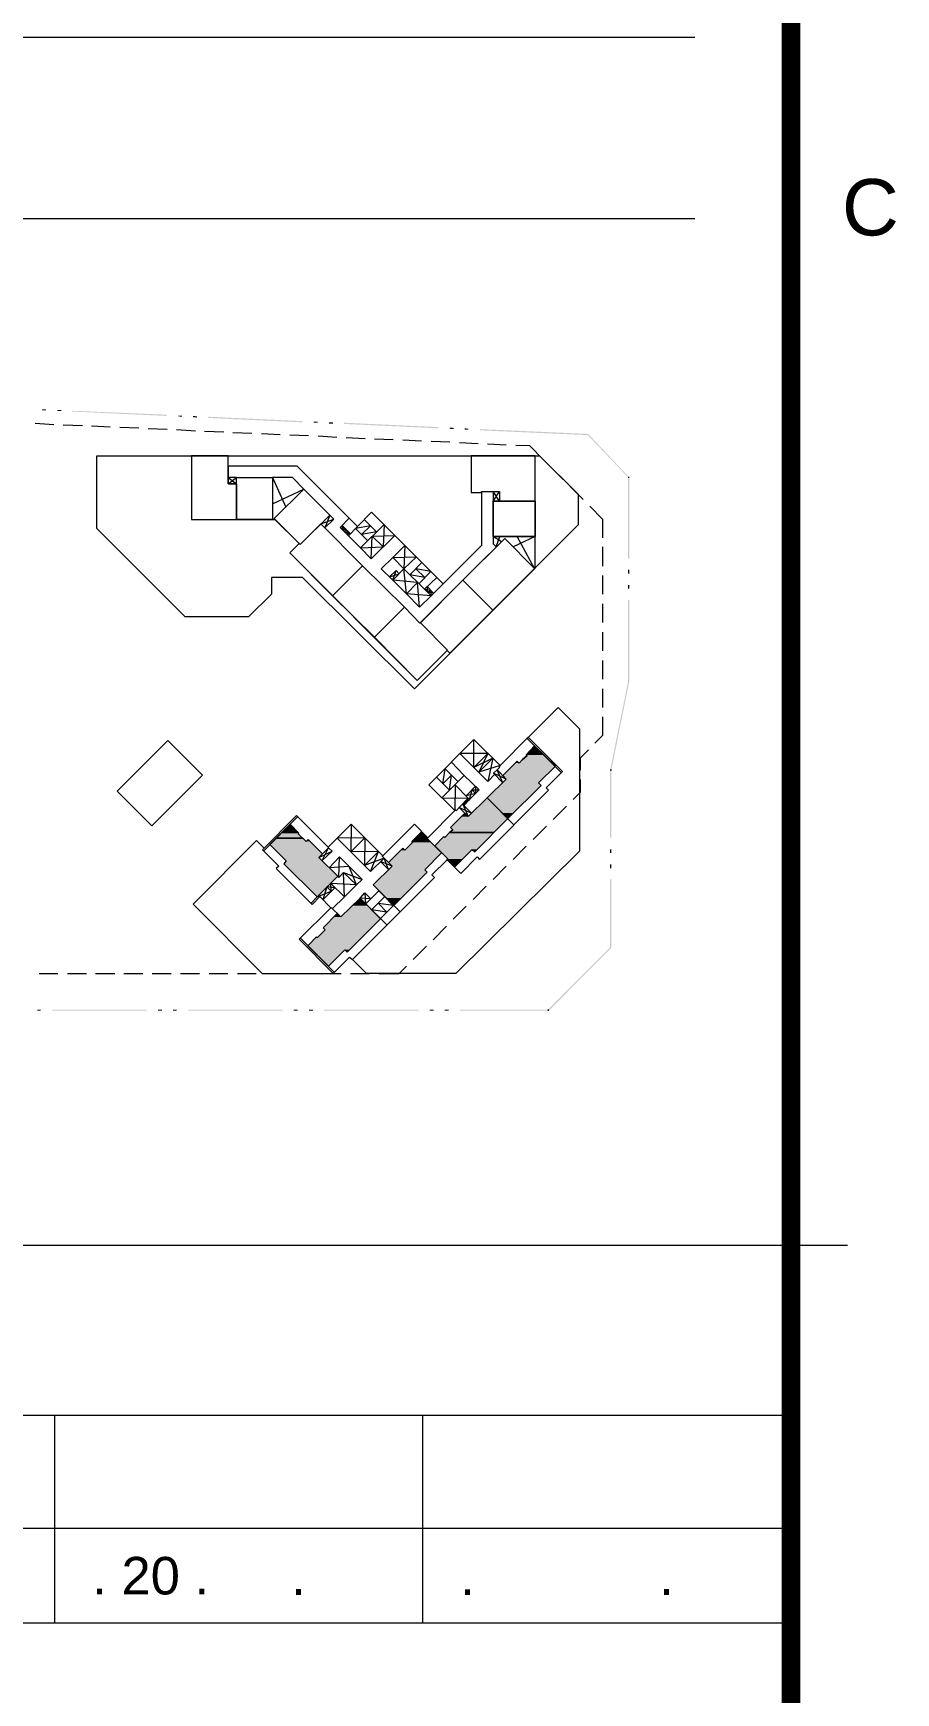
# Model space of a CAD drawing. Header units: millimetres. Extents: x 906 to 41302, y 848 to 28850.
# Drawn here: x 39018 to 41302, y 10913 to 15310 of the extents above; entities that cross this region are included whole.
import ezdxf

# ---------------------------------------------------------------- set-up
doc = ezdxf.new("R2010")
doc.units = ezdxf.units.MM
doc.layers.add('PDF_A-ANNO-KEY', color=7, linetype='Continuous', true_color=0x666666)
doc.layers.add('PDF_A-SITE-BLDG-PAT', color=7, linetype='Continuous', true_color=0xb7b7b7)
for name, color, linetype in [('PDF_A-ANNO-TITL', 7, 'Continuous'), ('PDF_X-FORM(동탄)$G-BORD-FORM', 7, 'Continuous'), ('PDF_문자', 7, 'Continuous')]:
    doc.layers.add(name, color=color, linetype=linetype)
doc.styles.add('PDF Arial', font='arial.ttf')

msp = doc.modelspace()

# ---------------------------------------------------------------- linework, layer by layer
at = {"layer": 'PDF_A-ANNO-KEY', "color": 7, "lineweight": 5}
for points in [[(39072.6, 14272.7), (39022.9, 14275.9)], [(39147.8, 14269.5), (39097, 14271.6)], [(39221.9, 14266.3), (39172.1, 14268.5)], [(39297, 14263.2), (39247.3, 14265.3)], [(39372.1, 14260), (39322.4, 14262.1)], [(39447.3, 14255.8), (39397.5, 14258.9)], [(39522.4, 14252.6), (39471.6, 14254.7)], [(39596.5, 14249.4), (39546.8, 14251.5)], [(39671.6, 14246.2), (39621.9, 14248.4)], [(39746.8, 14243.1), (39697.1, 14245.2)], [(39821.9, 14238.8), (39772.2, 14242)], [(39897.1, 14235.7), (39846.3, 14237.8)], [(39971.2, 14232.5), (39921.4, 14234.6)], [(40046.3, 14229.3), (39996.6, 14231.4)], [(40121.4, 14226.1), (40071.7, 14228.2)], [(40196.6, 14221.9), (40146.8, 14225.1)], [(40270.7, 14218.7), (40220.9, 14220.8)], [(40368, 14180.6), (40333.1, 14216.6), (40296.1, 14217.7)], [(40421, 14127.7), (40386, 14162.6)], [(40473.9, 14074.8), (40438.9, 14109.7)], [(40526.8, 13973.2), (40526.8, 14021.9), (40491.9, 14056.8)], [(40526.8, 13898), (40526.8, 13948.8)], [(40526.8, 13824), (40526.8, 13873.7)], [(40526.8, 13748.8), (40526.8, 13798.6)], [(40526.8, 13673.7), (40526.8, 13723.4)], [(40526.8, 13598.5), (40526.8, 13648.3)], [(40526.8, 13523.4), (40526.8, 13573.1)], [(40505.6, 13429.2), (40526.8, 13450.4), (40526.8, 13499.1)], [(40467.5, 13357.2), (40467.5, 13390), (40488.7, 13411.2)], [(40447.4, 13280), (40467.5, 13299), (40467.5, 13332.9)], [(40394.5, 13227.1), (40430.5, 13262)], [(40341.6, 13174.1), (40377.6, 13209.1)], [(40288.7, 13121.2), (40323.6, 13156.1)], [(40235.7, 13068.3), (40270.7, 13103.2)], [(40182.8, 13015.4), (40217.8, 13050.3)], [(40129.9, 12962.5), (40164.8, 12997.4)], [(40077, 12908.5), (40111.9, 12944.5)], [(40024.1, 12855.6), (40059, 12891.6)], [(39933.1, 12818.5), (39987, 12818.5), (40006.1, 12838.6)], [(39033.5, 12818.5), (39083.2, 12818.5)], [(39108.6, 12818.5), (39158.4, 12818.5)], [(39182.7, 12818.5), (39233.5, 12818.5)], [(39257.8, 12818.5), (39307.6, 12818.5)], [(39333, 12818.5), (39382.7, 12818.5)], [(39408.1, 12818.5), (39457.9, 12818.5)], [(39483.3, 12818.5), (39533, 12818.5)], [(39558.4, 12818.5), (39608.1, 12818.5)], [(39633.5, 12818.5), (39683.3, 12818.5)], [(39707.6, 12818.5), (39758.4, 12818.5)], [(39782.8, 12818.5), (39833.6, 12818.5)], [(39857.9, 12818.5), (39907.7, 12818.5)]]:
    msp.add_lwpolyline(points, dxfattribs=at)
at = {"layer": 'PDF_A-ANNO-KEY', "lineweight": 9}
for points in [[(39185.9, 14190.1), (40358.5, 14190.1), (40461.2, 14088.5), (40461.2, 14007.1), (40027.3, 13573.1), (39730.9, 13868.4), (39648.4, 13868.4), (39648.4, 13824), (39588, 13763.6), (39419.8, 13763.6), (39185.9, 13997.5)], [(39436.7, 14190.1), (39436.7, 14021.9), (39556.3, 14021.9), (39556.3, 14116.1), (39534.1, 14116.1), (39534.1, 14190.1)], [(39436.7, 14190.1), (39436.7, 14021.9), (39657.9, 14021.9), (39722.5, 13958.4), (39697.1, 13933), (40034.7, 13595.4), (40114, 13674.7), (40121.4, 13667.3), (40346.9, 13892.8), (40346.9, 14190.1), (40177.5, 14190.1), (40177.5, 14092.8), (40205.1, 14092.8), (40205.1, 13953.1), (40103.5, 13851.5), (39914, 14040.9), (39877, 14002.8), (39717.2, 14162.6), (39534.1, 14162.6), (39534.1, 14190.1)], [(40346.9, 14070.6), (40346.9, 14190.1), (40177.5, 14190.1), (40177.5, 14092.8), (40205.1, 14092.8), (40205.1, 14096), (40252.7, 14096), (40252.7, 14070.6)], [(39556.3, 14133), (39651.5, 14133), (39651.5, 14021.9), (39556.3, 14021.9)], [(39734.1, 14102.3), (39655.8, 14024), (39724.6, 13955.2), (39802.9, 14033.5)], [(40235.7, 14070.6), (40346.9, 14070.6), (40346.9, 13976.4), (40235.7, 13976.4)], [(39790.2, 13999.6), (39813.5, 14022.9), (39802.9, 14033.5)], [(39779.6, 14010.2), (39724.6, 13955.2), (39722.5, 13958.4), (39697.1, 13933), (39810.3, 13819.7), (39889.7, 13899.1)], [(39835.7, 14006), (39857.9, 13983.8), (39842, 13989.1)], [(39999.7, 13890.6), (39970.1, 13921.3), (40001.9, 13953.1)], [(40155.3, 13861), (40234.7, 13781.6), (40345.8, 13891.7), (40266.4, 13971.1)], [(39889.7, 13899.1), (39810.3, 13819.7), (39921.4, 13709.7), (40000.8, 13789)], [(39987, 13877.9), (39978.6, 13886.4), (39961.6, 13869.5)], [(40043.1, 13747.8), (40115.1, 13675.8), (40114, 13674.7), (40121.4, 13667.3), (40234.7, 13781.6), (40155.3, 13861)], [(40078.1, 13826.1), (40063.2, 13828.2), (40061.1, 13844.1)], [(40000.8, 13789), (39921.4, 13709.7), (40034.7, 13595.4), (40115.1, 13675.8), (40043.1, 13747.8), (40042.1, 13746.7)], [(39374.3, 13436.6), (39466.3, 13344.5), (39331.9, 13210.1), (39239.8, 13302.2)], [(39625.1, 13146.6), (39668.5, 13103.2), (39661.1, 13096.9), (39756.3, 13001.6), (39776.4, 13022.8), (39806.1, 12993.2), (39722.5, 12909.6), (39812.4, 12818.5), (39855.8, 12861.9), (39863.2, 12855.6), (40080.2, 13073.6), (40073.8, 13079.9), (40114, 13120.2), (40150, 13084.2), (40193.4, 13127.6), (40199.8, 13121.2), (40382.9, 13304.3), (40376.5, 13310.7), (40419.9, 13354.1), (40328.9, 13445.1), (40254.8, 13369.9), (40184.9, 13438.7), (40065.4, 13319.1), (40134.1, 13250.3), (40063.2, 13178.4), (40027.3, 13214.4), (39943.6, 13130.7), (39860, 13214.4), (39798.7, 13154), (39715, 13237.6)], [(40400.8, 13367.8), (40356.4, 13324.4), (40362.7, 13317), (40274.9, 13229.2), (40219.9, 13284.2), (40270.7, 13334), (40261.1, 13343.5), (40299.2, 13381.6), (40304.5, 13376.3), (40313, 13384.8), (40325.7, 13396.4), (40323.6, 13398.5), (40345.8, 13421.8)], [(40222, 13401.7), (40147.9, 13401.7), (40184.9, 13364.6)], [(40261.1, 13324.4), (40246.3, 13358.3), (40236.8, 13349.8)], [(40081.2, 13157.2), (40116.2, 13122.3), (40114, 13120.2), (40134.1, 13101.1), (40180.7, 13147.7), (40187.1, 13141.3), (40274.9, 13229.2), (40219.9, 13284.2), (40170.1, 13234.5), (40160.6, 13244), (40122.5, 13205.9), (40128.9, 13199.5), (40120.4, 13192.1), (40107.7, 13179.4), (40105.6, 13181.5)], [(39918.2, 13053.5), (39972.2, 12998.5), (40061.1, 13087.4), (40054.8, 13093.7), (40099.2, 13138.2), (40061.1, 13176.3), (40063.2, 13178.4), (40046.3, 13194.2), (40020.9, 13168.8), (40023, 13166.7), (40010.3, 13154), (40001.9, 13145.6), (39996.6, 13150.9), (39958.5, 13112.8), (39968, 13103.2)], [(39799.7, 13151.9), (39809.2, 13143.4), (39782.8, 13118)], [(39744.7, 12892.6), (39799.7, 12838.6), (39843.1, 12882), (39849.5, 12875.7), (39937.3, 12963.5), (39883.3, 13018.6), (39832.5, 12968.8), (39823, 12978.3), (39786, 12940.2), (39791.2, 12935), (39782.8, 12926.5), (39770.1, 12913.8), (39768, 12915.9)], [(39911.9, 13016.4), (39883.3, 13018.6), (39896, 13032.3)]]:
    msp.add_lwpolyline(points, close=True, dxfattribs=at)
for points in [[(39534.1, 14162.6), (39534.1, 14116.1), (39556.3, 14116.1), (39556.3, 14133), (39651.5, 14133), (39651.5, 14021.9)], [(39534.1, 14116.1), (39556.3, 14133), (39534.1, 14133), (39556.3, 14116.1), (39556.3, 14021.9)], [(39657.9, 14021.9), (39655.8, 14024), (39734.1, 14102.3), (39704.5, 14133), (39651.5, 14133), (39686.5, 14054.7)], [(39651.5, 14063.1), (39734.1, 14102.3), (39802.9, 14033.5), (39724.6, 13955.2), (39722.5, 13958.4)], [(40205.1, 14092.8), (40205.1, 14096), (40252.7, 14096), (40252.7, 14070.6), (40235.7, 14096), (40235.7, 14070.6), (40252.7, 14096)], [(40346.9, 14070.6), (40235.7, 14070.6), (40235.7, 13976.4), (40346.9, 13976.4), (40288.7, 13948.8)], [(39921.4, 13709.7), (40000.8, 13789), (39889.7, 13899.1), (39779.6, 14010.2), (39813.5, 14022.9)], [(39830.4, 14000.7), (39847.3, 13994.4), (39852.6, 13978.5), (39830.4, 14000.7), (39854.7, 14025)], [(39842, 13989.1), (39847.3, 13994.4)], [(39877, 14002.8), (39852.6, 13978.5), (39884.4, 13946.7), (39944.7, 13948.8), (39915.1, 13977.4)], [(39895, 14020.8), (39926.7, 13989.1), (39887.6, 13981.7), (39910.8, 14004.9), (39871.7, 13997.5), (39903.4, 13965.8)], [(39913, 13917.1), (39915.1, 13977.4), (39975.4, 13979.5), (39913, 13917.1), (39884.4, 13946.7), (39946.8, 14008.1), (39944.7, 13948.8)], [(40155.3, 13861), (40183.9, 13889.6), (40266.4, 13971.1), (40345.8, 13891.7), (40299.2, 13976.4)], [(40258, 13962.6), (40235.7, 13976.4), (40235.7, 13957.3), (40244.2, 13948.8), (40253.7, 13976.4)], [(39889.7, 13899.1), (39810.3, 13819.7)], [(39970.1, 13861), (39939.4, 13890.6), (39970.1, 13921.3), (40032.5, 13922.4), (39999.7, 13890.6), (40053.7, 13836.7), (40069.6, 13834.5), (40071.7, 13819.7), (40006.1, 13825), (39999.7, 13890.6), (39970.1, 13861), (40006.1, 13825)], [(40038.9, 13851.5), (40070.6, 13884.3), (40031.5, 13890.6), (40054.8, 13868.4), (40015.6, 13874.8), (40047.4, 13907.6)], [(40035.7, 13854.7), (40006.1, 13825), (40041, 13789), (40035.7, 13854.7), (39970.1, 13861), (39978.6, 13886.4)], [(40000.8, 13789), (40042.1, 13746.7), (40126.7, 13831.4), (40155.3, 13861), (40234.7, 13781.6)], [(40103.5, 13851.5), (40071.7, 13819.7), (40053.7, 13836.7), (40086.5, 13868.4)], [(40071.7, 13819.7), (40041, 13789)], [(40063.2, 13828.2), (40069.6, 13834.5)], [(40114, 13674.7), (40115.1, 13675.8), (40043.1, 13747.8)], [(40416.7, 13350.9), (40325.7, 13441.9), (40408.3, 13523.4), (40464.3, 13467.3), (40464.3, 13143.4), (40137.3, 12818.5), (39900.3, 12818.5), (39863.2, 12855.6)], [(40240, 13346.7), (40222, 13327.6), (40184.9, 13364.6), (40184.9, 13438.7)], [(40345.8, 13421.8), (40323.6, 13398.5), (40325.7, 13396.4), (40313, 13384.8), (40304.5, 13376.3), (40299.2, 13381.6), (40261.1, 13343.5)], [(40125.7, 13378.4), (40159.5, 13343.5), (40100.3, 13284.2), (40170.1, 13283.2), (40173.3, 13280), (40158.5, 13264.1), (40179.7, 13242.9), (40145.8, 13258.8), (40170.1, 13283.2), (40135.2, 13319.1), (40134.1, 13250.3), (40136.3, 13252.5), (40138.4, 13250.3), (40145.8, 13258.8), (40170.1, 13234.5), (40219.9, 13284.2), (40270.7, 13334), (40246.3, 13358.3), (40253.7, 13365.7), (40251.6, 13367.8), (40254.8, 13369.9), (40197.6, 13351.9)], [(40134.1, 13101.1), (40180.7, 13147.7), (40187.1, 13141.3), (40274.9, 13229.2), (40362.7, 13317), (40356.4, 13324.4), (40400.8, 13367.8)], [(40222, 13401.7), (40197.6, 13351.9), (40234.7, 13389), (40184.9, 13364.6)], [(40234.7, 13389), (40222, 13327.6)], [(40085.5, 13339.2), (40120.4, 13304.3), (40125.7, 13344.5), (40102.4, 13321.3), (40108.7, 13361.5), (40142.6, 13327.6)], [(40173.3, 13280), (40198.7, 13305.4), (40159.5, 13343.5)], [(40270.7, 13334), (40236.8, 13349.8)], [(40155.3, 13267.3), (40173.3, 13280), (40180.7, 13305.4), (40189.2, 13295.9), (40164.8, 13289.5), (40189.2, 13314.9), (40189.2, 13295.9)], [(40170.1, 13283.2), (40158.5, 13264.1), (40155.3, 13267.3), (40170.1, 13234.5)], [(40180.7, 13305.4), (40198.7, 13305.4)], [(40219.9, 13284.2), (40291.8, 13212.2)], [(39627.2, 13143.4), (39718.2, 13234.5)], [(40081.2, 13157.2), (40105.6, 13181.5), (40107.7, 13179.4), (40120.4, 13192.1), (40128.9, 13199.5), (40122.5, 13205.9), (40160.6, 13244)], [(39798.7, 13154), (39799.7, 13151.9), (39783.8, 13136), (39745.7, 13174.1), (39740.4, 13168.8), (39732, 13177.3), (39732, 13176.3), (39719.3, 13189), (39721.4, 13191.1), (39698.1, 13214.4), (39644.1, 13160.4), (39687.5, 13117), (39681.2, 13109.6), (39770.1, 13021.7), (39824.1, 13076.8), (39774.3, 13126.5), (39783.8, 13136), (39745.7, 13174.1), (39740.4, 13168.8), (39732, 13177.3), (39732, 13176.3), (39719.3, 13189), (39721.4, 13191.1), (39698.1, 13214.4)], [(39860, 13214.4), (39859, 13141.3), (39896, 13178.4), (39823, 13177.3), (39895, 13105.3), (39932, 13142.4), (39859, 13141.3)], [(39958.5, 13112.8), (39996.6, 13150.9), (40001.9, 13145.6), (40010.3, 13154), (40023, 13166.7), (40020.9, 13168.8), (40046.3, 13194.2)], [(39629.3, 13150.9), (39609.2, 13171), (39440.9, 13002.7), (39624, 12818.5), (39812.4, 12818.5)], [(39644.1, 13160.4), (39687.5, 13117), (39681.2, 13109.6), (39770.1, 13021.7), (39753.1, 13004.8)], [(39896, 13178.4), (39895, 13105.3), (39910.8, 13089.5), (39946.8, 13124.4), (39895, 13105.3)], [(40114, 13120.2), (40116.2, 13122.3), (40061.1, 13176.3), (40063.2, 13178.4)], [(39774.3, 13126.5), (39809.2, 13143.4)], [(39873.8, 13053.5), (39854.7, 13102.2), (39801.8, 13099), (39829.3, 13127.6), (39888.6, 13068.3), (39873.8, 13053.5), (39806.1, 13057.7), (39842, 13021.7), (39873.8, 13053.5), (39839.9, 13086.3), (39827.2, 13073.6), (39824.1, 13076.8)], [(39827.2, 13073.6), (39829.3, 13127.6)], [(39910.8, 13089.5), (39932, 13142.4)], [(39989.2, 12982.6), (39918.2, 13053.5), (39968, 13103.2), (39941.5, 13129.7), (39943.6, 13130.7)], [(39968, 13103.2), (39937.3, 13115.9), (39958.5, 13094.8), (39946.8, 13124.4)], [(39972.2, 12998.5), (40061.1, 13087.4), (40054.8, 13093.7), (40099.2, 13138.2)], [(39810.3, 12991), (39842, 13021.7), (39839.9, 13086.3), (39888.6, 13068.3)], [(39770.1, 13021.7), (39807.1, 13036.6), (39795.5, 13048.2), (39784.9, 13014.3), (39816.6, 13046.1), (39795.5, 13048.2)], [(39807.1, 13036.6), (39806.1, 13057.7)], [(39954.2, 12947.7), (39883.3, 13018.6), (39832.5, 12968.8), (39807.1, 12994.2), (39806.1, 12993.2)], [(39896, 13032.3), (39898.1, 13002.7), (39933.1, 13037.6)], [(39937.3, 12964.6), (39972.2, 12999.5), (39932, 13004.8), (39954.2, 12981.5), (39914, 12987.9), (39948.9, 13022.8)], [(39823, 12978.3), (39786, 12940.2), (39791.2, 12935), (39782.8, 12926.5), (39770.1, 12913.8), (39768, 12915.9), (39744.7, 12892.6)], [(39799.7, 12838.6), (39843.1, 12882), (39849.5, 12875.7), (39937.3, 12963.5)], [(39725.6, 12912.7), (39815.6, 12821.7)]]:
    msp.add_lwpolyline(points, dxfattribs=at)
at = {"layer": 'PDF_A-ANNO-KEY', "color": 7, "lineweight": 0}
for points in [[(40593.5, 14134.1), (40596.6, 14134.1)], [(40545.8, 13358.3), (40549, 13358.3)], [(40381.8, 12723.3), (40381.8, 12720.1)]]:
    msp.add_lwpolyline(points, dxfattribs=at)
at = {"layer": 'PDF_A-ANNO-KEY', "color": 7, "lineweight": 25}
msp.add_lwpolyline([(40594.5, 13593.2), (40594.5, 13593.2)], dxfattribs=at)
at = {"layer": 'PDF_A-ANNO-KEY', "color": 7, "transparency": 33554559}
for points in [[(39051.5, 14312.9), (39041.9, 14310.8), (39041.9, 14314)], [(39051.5, 14310.8), (39051.5, 14312.9), (39041.9, 14310.8)], [(39091.7, 14308.7), (39091.7, 14311.9), (39081.1, 14308.7)], [(39091.7, 14311.9), (39081.1, 14308.7), (39082.2, 14311.9)], [(39371.1, 14299.2), (39121.3, 14307.6), (39121.3, 14309.7)], [(39371.1, 14296), (39371.1, 14299.2), (39121.3, 14307.6)], [(39411.3, 14293.9), (39411.3, 14297), (39401.8, 14294.9)], [(39411.3, 14297), (39401.8, 14294.9), (39401.8, 14297)], [(39451.5, 14294.9), (39440.9, 14292.8), (39440.9, 14296)], [(39451.5, 14291.7), (39451.5, 14294.9), (39440.9, 14292.8)], [(39730.9, 14282.2), (39481.1, 14290.7), (39481.1, 14293.9)], [(39730.9, 14279), (39730.9, 14282.2), (39481.1, 14290.7)], [(39771.1, 14278), (39771.1, 14281.2), (39760.6, 14278)], [(39771.1, 14281.2), (39760.6, 14278), (39760.6, 14281.2)], [(39811.4, 14275.9), (39811.4, 14279), (39800.8, 14275.9)], [(39811.4, 14279), (39800.8, 14275.9), (39800.8, 14279)], [(40090.8, 14266.3), (39841, 14274.8), (39841, 14278)], [(40090.8, 14263.2), (40090.8, 14266.3), (39841, 14274.8)], [(40131, 14264.2), (40120.4, 14262.1), (40120.4, 14265.3)], [(40131, 14261.1), (40131, 14264.2), (40120.4, 14262.1)], [(40170.1, 14262.1), (40160.6, 14260), (40160.6, 14263.2)], [(40170.1, 14260), (40170.1, 14262.1), (40160.6, 14260)], [(40486.6, 14248.4), (40200.8, 14257.9), (40200.8, 14261.1)], [(40486.6, 14245.2), (40486.6, 14248.4), (40200.8, 14257.9)], [(40595.6, 14134.1), (40485.5, 14246.2), (40487.6, 14248.4)], [(40593.5, 14133), (40595.6, 14134.1), (40485.5, 14246.2)], [(40593.5, 13918.2), (40596.6, 13918.2), (40593.5, 14134.1)], [(40596.6, 13918.2), (40593.5, 14134.1), (40596.6, 14134.1)], [(40593.5, 13877.9), (40596.6, 13877.9), (40593.5, 13888.5)], [(40596.6, 13877.9), (40593.5, 13888.5), (40596.6, 13888.5)], [(40593.5, 13838.8), (40596.6, 13838.8), (40593.5, 13848.3)], [(40596.6, 13838.8), (40593.5, 13848.3), (40596.6, 13848.3)], [(40593.5, 13593.2), (40596.6, 13593.2), (40593.5, 13808.1)], [(40596.6, 13593.2), (40593.5, 13808.1), (40596.6, 13808.1)], [(40545.8, 13358.3), (40549, 13358.3), (40593.5, 13593.2)], [(40549, 13358.3), (40593.5, 13593.2), (40596.6, 13593.2)], [(40545.8, 13178.4), (40549, 13178.4), (40545.8, 13358.3)], [(40549, 13178.4), (40545.8, 13358.3), (40549, 13358.3)], [(40545.8, 13138.2), (40549, 13138.2), (40545.8, 13147.7)], [(40549, 13138.2), (40545.8, 13147.7), (40549, 13147.7)], [(40545.8, 13097.9), (40549, 13097.9), (40545.8, 13108.5)], [(40549, 13097.9), (40545.8, 13108.5), (40549, 13108.5)], [(40545.8, 12888.4), (40549, 12888.4), (40545.8, 13068.3)], [(40549, 12888.4), (40545.8, 13068.3), (40549, 13068.3)], [(40380.7, 12723.3), (40382.9, 12720.1), (40546.9, 12889.4)], [(40382.9, 12720.1), (40546.9, 12889.4), (40549, 12887.3)], [(39028.2, 12723.3), (39028.2, 12720.1), (39037.7, 12723.3)], [(39028.2, 12720.1), (39037.7, 12723.3), (39037.7, 12720.1)], [(39068.4, 12723.3), (39068.4, 12720.1), (39318.2, 12723.3)], [(39068.4, 12720.1), (39318.2, 12723.3), (39318.2, 12720.1)], [(39347.8, 12723.3), (39347.8, 12720.1), (39358.4, 12723.3)], [(39347.8, 12720.1), (39358.4, 12723.3), (39358.4, 12720.1)], [(39388, 12723.3), (39388, 12720.1), (39397.5, 12723.3)], [(39388, 12720.1), (39397.5, 12723.3), (39397.5, 12720.1)], [(39428.2, 12723.3), (39428.2, 12720.1), (39678, 12723.3)], [(39428.2, 12720.1), (39678, 12723.3), (39678, 12720.1)], [(39707.6, 12723.3), (39707.6, 12720.1), (39718.2, 12723.3)], [(39707.6, 12720.1), (39718.2, 12723.3), (39718.2, 12720.1)], [(39747.9, 12723.3), (39747.9, 12720.1), (39758.4, 12723.3)], [(39747.9, 12720.1), (39758.4, 12723.3), (39758.4, 12720.1)], [(39788.1, 12723.3), (39788.1, 12720.1), (40037.8, 12723.3)], [(39788.1, 12720.1), (40037.8, 12723.3), (40037.8, 12720.1)], [(40067.5, 12723.3), (40067.5, 12720.1), (40078.1, 12723.3)], [(40067.5, 12720.1), (40078.1, 12723.3), (40078.1, 12720.1)], [(40107.7, 12723.3), (40107.7, 12720.1), (40118.3, 12723.3)], [(40107.7, 12720.1), (40118.3, 12723.3), (40118.3, 12720.1)], [(40147.9, 12723.3), (40147.9, 12720.1), (40381.8, 12723.3)], [(40147.9, 12720.1), (40381.8, 12723.3), (40381.8, 12720.1)]]:
    msp.add_solid(points, dxfattribs=at)
at = {"layer": 'PDF_A-ANNO-TITL', "lineweight": 13}
for points in [[(37204.7, 15299.3), (40770.2, 15299.3)], [(37204.7, 14818.8), (40770.2, 14818.8)]]:
    msp.add_lwpolyline(points, dxfattribs=at)
at = {"layer": 'PDF_A-SITE-BLDG-PAT', "lineweight": 0}
for points in [[(40236.8, 13192.1), (40120.4, 13192.1), (40236.8, 13192.1)], [(39732, 13177.3), (39661.1, 13177.3), (39732, 13177.3)]]:
    msp.add_lwpolyline(points, dxfattribs=at)
for points in [[(39732, 13177.3), (39732, 13177.3), (39732, 13177.3)], [(40010.3, 13154), (40010.3, 13154), (40010.3, 13154)]]:
    msp.add_lwpolyline(points, close=True, dxfattribs=at)
at = {"layer": 'PDF_A-SITE-BLDG-PAT', "transparency": 33554559}
for points in [[(40345.8, 13421.8), (40369.1, 13399.6), (40323.6, 13399.6)], [(40284.4, 13367.8), (40376.5, 13343.5), (40260.1, 13343.5)], [(40292.9, 13376.3), (40399.8, 13367.8), (40284.4, 13367.8)], [(40399.8, 13367.8), (40284.4, 13367.8), (40376.5, 13343.5)], [(40298.2, 13381.6), (40304.5, 13376.3), (40292.9, 13376.3)], [(40391.3, 13376.3), (40292.9, 13376.3), (40399.8, 13367.8)], [(40311.9, 13384.8), (40391.3, 13376.3), (40304.5, 13376.3)], [(40313, 13384.8), (40311.9, 13384.8), (40311.9, 13384.8)], [(40383.9, 13384.8), (40311.9, 13384.8), (40391.3, 13376.3)], [(40325.7, 13397.5), (40383.9, 13384.8), (40313, 13384.8)], [(40369.1, 13399.6), (40323.6, 13399.6), (40371.2, 13397.5)], [(40323.6, 13399.6), (40371.2, 13397.5), (40325.7, 13397.5)], [(40371.2, 13397.5), (40325.7, 13397.5), (40383.9, 13384.8)], [(40260.1, 13324.4), (40362.7, 13317), (40253.7, 13317)], [(40376.5, 13343.5), (40260.1, 13343.5), (40367, 13334)], [(40260.1, 13343.5), (40367, 13334), (40270.7, 13334)], [(40270.7, 13334), (40356.4, 13324.4), (40260.1, 13324.4)], [(40356.4, 13324.4), (40260.1, 13324.4), (40362.7, 13317)], [(40367, 13334), (40270.7, 13334), (40356.4, 13324.4)], [(40219.9, 13284.2), (40260.1, 13244), (40179.7, 13244)], [(40253.7, 13317), (40329.9, 13284.2), (40219.9, 13284.2)], [(40329.9, 13284.2), (40219.9, 13284.2), (40288.7, 13244)], [(40219.9, 13284.2), (40288.7, 13244), (40260.1, 13244)], [(40362.7, 13317), (40253.7, 13317), (40329.9, 13284.2)], [(40151.1, 13234.5), (40274.9, 13229.2), (40146.8, 13229.2)], [(40160.6, 13244), (40170.1, 13234.5), (40151.1, 13234.5)], [(40270.7, 13234.5), (40151.1, 13234.5), (40274.9, 13229.2)], [(40179.7, 13244), (40270.7, 13234.5), (40170.1, 13234.5)], [(40260.1, 13244), (40179.7, 13244), (40270.7, 13234.5)], [(40260.1, 13244), (40270.7, 13234.5), (40279.1, 13234.5)], [(40260.1, 13244), (40288.7, 13244), (40279.1, 13234.5)], [(40270.7, 13234.5), (40279.1, 13234.5), (40274.9, 13229.2)], [(39673.8, 13190), (39732, 13177.3), (39661.1, 13177.3)], [(39675.9, 13191.1), (39719.3, 13190), (39673.8, 13190)], [(39719.3, 13190), (39673.8, 13190), (39732, 13177.3)], [(39698.1, 13214.4), (39721.4, 13191.1), (39675.9, 13191.1)], [(39721.4, 13191.1), (39675.9, 13191.1), (39719.3, 13190)], [(40044.2, 13192.1), (40062.2, 13178.4), (40030.4, 13178.4)], [(40046.3, 13194.2), (40049.5, 13192.1), (40044.2, 13192.1)], [(40049.5, 13192.1), (40044.2, 13192.1), (40062.2, 13178.4)], [(40120.4, 13192.1), (40226.2, 13181.5), (40109.8, 13181.5)], [(40127.8, 13200.6), (40236.8, 13192.1), (40120.4, 13192.1)], [(40120.4, 13192.1), (40236.8, 13192.1), (40236.8, 13192.1)], [(40236.8, 13192.1), (40120.4, 13192.1), (40226.2, 13181.5)], [(40146.8, 13229.2), (40251.6, 13205.9), (40122.5, 13205.9)], [(40251.6, 13205.9), (40122.5, 13205.9), (40245.3, 13200.6)], [(40122.5, 13205.9), (40245.3, 13200.6), (40127.8, 13200.6)], [(40245.3, 13200.6), (40127.8, 13200.6), (40236.8, 13192.1)], [(40274.9, 13229.2), (40146.8, 13229.2), (40251.6, 13205.9)], [(39652.6, 13168.8), (39759.5, 13160.4), (39644.1, 13160.4)], [(39759.5, 13160.4), (39644.1, 13160.4), (39783.8, 13136)], [(39644.1, 13160.4), (39783.8, 13136), (39668.5, 13136)], [(39657.9, 13174.1), (39740.4, 13168.8), (39652.6, 13168.8)], [(39751, 13168.8), (39652.6, 13168.8), (39759.5, 13160.4)], [(39661.1, 13177.3), (39734.1, 13174.1), (39657.9, 13174.1)], [(39734.1, 13174.1), (39657.9, 13174.1), (39740.4, 13168.8)], [(39661.1, 13177.3), (39732, 13177.3), (39732, 13177.3)], [(39732, 13177.3), (39661.1, 13177.3), (39734.1, 13174.1)], [(39745.7, 13174.1), (39751, 13168.8), (39740.4, 13168.8)], [(39992.3, 13147.7), (40001.9, 13145.6), (39990.2, 13145.6)], [(39996.6, 13150.9), (39999.7, 13147.7), (39992.3, 13147.7)], [(39999.7, 13147.7), (39992.3, 13147.7), (40001.9, 13145.6)], [(40010.3, 13154), (40091.8, 13145.6), (40001.9, 13145.6)], [(40013.5, 13157.2), (40084.4, 13154), (40010.3, 13154)], [(40084.4, 13154), (40010.3, 13154), (40091.8, 13145.6)], [(40023, 13166.7), (40081.2, 13157.2), (40013.5, 13157.2)], [(40081.2, 13157.2), (40013.5, 13157.2), (40084.4, 13154)], [(40028.3, 13176.3), (40069.6, 13168.8), (40020.9, 13168.8)], [(40069.6, 13168.8), (40020.9, 13168.8), (40071.7, 13166.7)], [(40020.9, 13168.8), (40071.7, 13166.7), (40023, 13166.7)], [(40071.7, 13166.7), (40023, 13166.7), (40081.2, 13157.2)], [(40030.4, 13178.4), (40061.1, 13176.3), (40028.3, 13176.3)], [(40061.1, 13176.3), (40028.3, 13176.3), (40069.6, 13168.8)], [(40062.2, 13178.4), (40030.4, 13178.4), (40061.1, 13176.3)], [(40090.8, 13166.7), (40201.9, 13157.2), (40081.2, 13157.2)], [(40201.9, 13157.2), (40081.2, 13157.2), (40193.4, 13147.7)], [(40081.2, 13157.2), (40193.4, 13147.7), (40089.7, 13147.7)], [(40180.7, 13147.7), (40089.7, 13147.7), (40171.2, 13138.2)], [(40089.7, 13147.7), (40171.2, 13138.2), (40099.2, 13138.2)], [(40103.5, 13179.4), (40212.5, 13166.7), (40090.8, 13166.7)], [(40212.5, 13166.7), (40090.8, 13166.7), (40201.9, 13157.2)], [(40105.6, 13181.5), (40107.7, 13179.4), (40103.5, 13179.4)], [(40224.1, 13179.4), (40103.5, 13179.4), (40212.5, 13166.7)], [(40109.8, 13181.5), (40224.1, 13179.4), (40107.7, 13179.4)], [(40226.2, 13181.5), (40109.8, 13181.5), (40224.1, 13179.4)], [(40180.7, 13147.7), (40182.8, 13145.6), (40191.3, 13145.6)], [(40180.7, 13147.7), (40193.4, 13147.7), (40191.3, 13145.6)], [(39783.8, 13136), (39668.5, 13136), (39774.3, 13126.5)], [(39668.5, 13136), (39774.3, 13126.5), (39678, 13126.5)], [(39774.3, 13126.5), (39678, 13126.5), (39783.8, 13117)], [(39678, 13126.5), (39783.8, 13117), (39687.5, 13117)], [(39687.5, 13117), (39790.2, 13109.6), (39681.2, 13109.6)], [(39681.2, 13109.6), (39715, 13076.8), (39824.1, 13076.8)], [(39681.2, 13109.6), (39790.2, 13109.6), (39824.1, 13076.8)], [(39783.8, 13117), (39687.5, 13117), (39790.2, 13109.6)], [(39968, 13103.2), (40053.7, 13093.7), (39957.4, 13093.7)], [(39966.9, 13122.3), (40073.8, 13112.8), (39958.5, 13112.8)], [(40073.8, 13112.8), (39958.5, 13112.8), (40064.3, 13103.2)], [(39958.5, 13112.8), (40064.3, 13103.2), (39968, 13103.2)], [(39983.9, 13138.2), (40082.3, 13122.3), (39966.9, 13122.3)], [(40082.3, 13122.3), (39966.9, 13122.3), (40073.8, 13112.8)], [(40064.3, 13103.2), (39968, 13103.2), (40053.7, 13093.7)], [(39990.2, 13145.6), (40099.2, 13138.2), (39983.9, 13138.2)], [(40099.2, 13138.2), (39983.9, 13138.2), (40082.3, 13122.3)], [(40091.8, 13145.6), (39990.2, 13145.6), (40099.2, 13138.2)], [(40171.2, 13138.2), (40099.2, 13138.2), (40154.3, 13122.3)], [(40099.2, 13138.2), (40154.3, 13122.3), (40116.2, 13122.3)], [(40116.2, 13122.3), (40153.2, 13120.2), (40114, 13120.2)], [(40114, 13120.2), (40131, 13103.2), (40136.3, 13103.2)], [(40114, 13120.2), (40153.2, 13120.2), (40136.3, 13103.2)], [(40154.3, 13122.3), (40116.2, 13122.3), (40153.2, 13120.2)], [(40131, 13103.2), (40136.3, 13103.2), (40133.1, 13101.1)], [(40182.8, 13145.6), (40191.3, 13145.6), (40187.1, 13141.3)], [(39715, 13076.8), (39824.1, 13076.8), (39769, 13021.7)], [(39951.1, 13087.4), (40027.3, 13053.5), (39918.2, 13053.5)], [(39957.4, 13093.7), (40060.1, 13087.4), (39951.1, 13087.4)], [(40060.1, 13087.4), (39951.1, 13087.4), (40027.3, 13053.5)], [(40053.7, 13093.7), (39957.4, 13093.7), (40060.1, 13087.4)], [(39882.3, 13018.6), (39902.4, 12998.5), (39863.2, 12998.5)], [(39918.2, 13053.5), (39953.2, 13018.6), (39992.3, 13018.6)], [(39918.2, 13053.5), (40027.3, 13053.5), (39992.3, 13018.6)], [(39953.2, 13018.6), (39992.3, 13018.6), (39972.2, 12998.5)], [(39823, 12978.3), (39832.5, 12968.8), (39813.5, 12968.8)], [(39842, 12978.3), (39933.1, 12968.8), (39832.5, 12968.8)], [(39863.2, 12998.5), (39923.5, 12978.3), (39842, 12978.3)], [(39923.5, 12978.3), (39842, 12978.3), (39933.1, 12968.8)], [(39902.4, 12998.5), (39863.2, 12998.5), (39923.5, 12978.3)], [(39782.8, 12926.5), (39888.6, 12915.9), (39772.2, 12915.9)], [(39791.2, 12935), (39900.3, 12926.5), (39782.8, 12926.5)], [(39899.2, 12926.5), (39899.2, 12926.5), (39782.8, 12926.5)], [(39899.2, 12926.5), (39782.8, 12926.5), (39900.3, 12926.5)], [(39899.2, 12926.5), (39782.8, 12926.5), (39888.6, 12915.9)], [(39809.2, 12963.5), (39914, 12940.2), (39784.9, 12940.2)], [(39914, 12940.2), (39784.9, 12940.2), (39907.7, 12935)], [(39784.9, 12940.2), (39907.7, 12935), (39791.2, 12935)], [(39907.7, 12935), (39791.2, 12935), (39900.3, 12926.5)], [(39813.5, 12968.8), (39937.3, 12963.5), (39809.2, 12963.5)], [(39937.3, 12963.5), (39809.2, 12963.5), (39914, 12940.2)], [(39933.1, 12968.8), (39813.5, 12968.8), (39937.3, 12963.5)], [(39765.8, 12913.8), (39866.4, 12892.6), (39744.7, 12892.6)], [(39866.4, 12892.6), (39744.7, 12892.6), (39855.8, 12882)], [(39744.7, 12892.6), (39855.8, 12882), (39755.3, 12882)], [(39755.3, 12882), (39761.6, 12875.7), (39836.8, 12875.7)], [(39755.3, 12882), (39843.1, 12882), (39836.8, 12875.7)], [(39768, 12915.9), (39770.1, 12913.8), (39765.8, 12913.8)], [(39886.5, 12913.8), (39765.8, 12913.8), (39866.4, 12892.6)], [(39772.2, 12915.9), (39886.5, 12913.8), (39770.1, 12913.8)], [(39888.6, 12915.9), (39772.2, 12915.9), (39886.5, 12913.8)], [(39843.1, 12882), (39855.8, 12882), (39849.5, 12875.7)], [(39761.6, 12875.7), (39836.8, 12875.7), (39798.7, 12838.6)]]:
    msp.add_solid(points, dxfattribs=at)
at = {"layer": 'PDF_X-FORM(동탄)$G-BORD-FORM', "lineweight": 0, "const_width": 49.7}
msp.add_lwpolyline([(1124.5, 1099.1), (41024.7, 1099.1), (41024.7, 28598.8), (1124.5, 28598.8)], close=True, dxfattribs=at)
at = {"layer": 'PDF_X-FORM(동탄)$G-BORD-FORM', "lineweight": 13}
for points in [[(37124.2, 12098.9), (41024.2, 12098.9), (41174.5, 12098.9)], [(38099, 11649.1), (41024.2, 11649.1)], [(39074.7, 11098.7), (39074.7, 11649.1)], [(40049.5, 11098.7), (40049.5, 11649.1)], [(38099, 11349.6), (41024.2, 11349.6)], [(37124.2, 11098.7), (41024.2, 11098.7)]]:
    msp.add_lwpolyline(points, dxfattribs=at)

# ---------------------------------------------------------------- texts
at = {"layer": 'PDF_문자', "attachment_point": 7, "style": 'PDF Arial'}
for s, insert, char_height in [('C', (41159.7, 14772.1), 149.4), ('. 20 .', (39174.2, 11172.4), 99.59), ('.', (39700.8, 11172.5), 99.6), ('.', (40149, 11172.4), 99.6), ('.', (40675.5, 11172.5), 99.6)]:
    msp.add_mtext(s, dxfattribs=dict(at, insert=insert, char_height=char_height))

doc.saveas('drawing.dxf')
